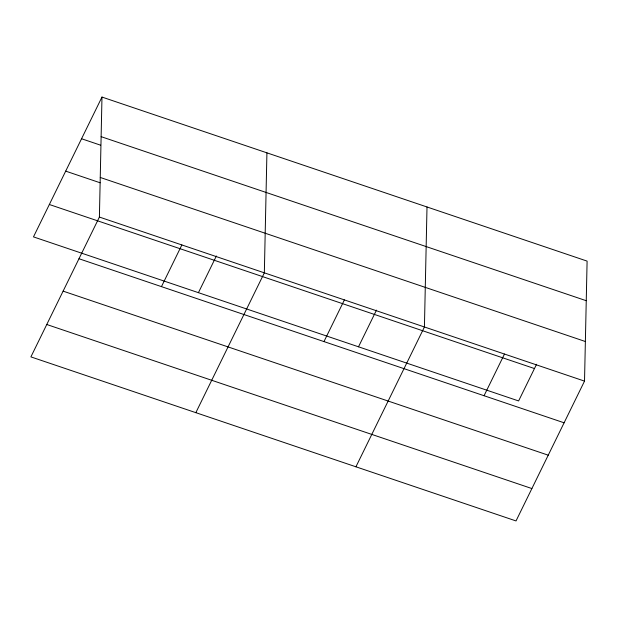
<?xml version="1.0" encoding="UTF-8"?>
<svg xmlns="http://www.w3.org/2000/svg" width="618" height="618" viewBox="0 0 618 618"><rect width="100%" height="100%" fill="white"/><g stroke="black" fill="none" stroke-linecap="round" stroke-linejoin="round"><path stroke-width="0.93" d="M99.398 217.057L101.978 97.065L587.1 261.113L584.52 381.113L516.022 520.935L30.9 356.887L99.398 217.057L584.52 381.113M266.922 152.839L264.342 272.839L195.844 412.662M427.007 206.976L424.427 326.976L355.929 466.799M101.978 97.065L33.48 236.887L518.602 400.943L536.563 364.272M161.452 286.628L181.87 244.944M198.424 292.669L216.385 255.999M323.963 341.592L344.388 299.908M358.51 346.806L376.47 310.136M484.056 395.729L504.473 354.044M101.128 136.663L586.25 300.711M81.561 138.749L100.595 145.184M100.255 177.459L585.37 341.515M65.693 171.132L100.131 182.781M49.347 204.504L534.47 368.552M78.98 258.741L564.103 422.797M63.113 291.132L548.236 455.18M46.767 324.496L531.889 488.552"/></g></svg>
